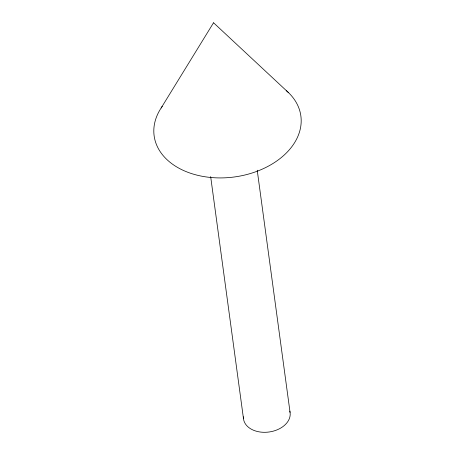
<?xml version="1.0" encoding="UTF-8"?>
<svg xmlns="http://www.w3.org/2000/svg" width="455" height="455" viewBox="0 0 455 455"><rect width="100%" height="100%" fill="white"/><g stroke="black" fill="none" stroke-linecap="round" stroke-linejoin="round"><path stroke-width="0.68" d="M213.52 22.795L161.144 107.994M213.549 22.767L288.43 92.57M257.223 170.227L290.142 412.975A23.501 16.357 -7.7 0 1 267.221 432.204A23.501 16.357 -7.7 0 1 243.431 416.791M210.659 176.58L243.476 418.628M286.496 90.801A74.034 51.523 -7.7 0 1 279.882 158.687A74.034 51.523 -7.7 0 1 183.968 170.693A74.034 51.523 -7.7 0 1 162.264 106.351M289.801 411.172A23.501 16.357 -7.7 0 1 290.057 412.372"/></g></svg>
